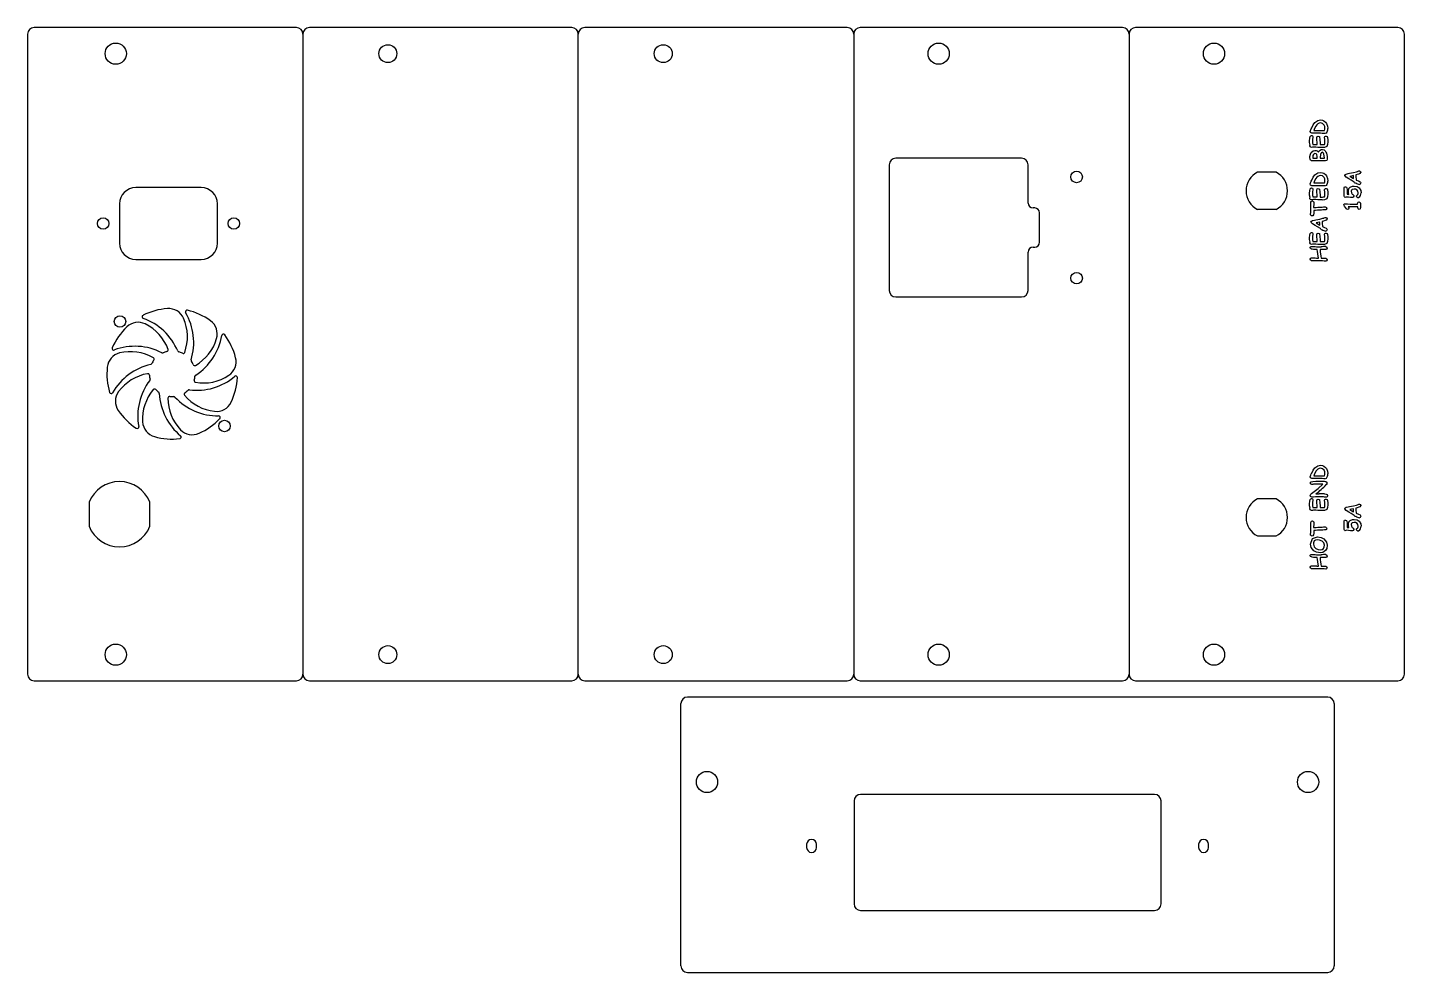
# Model space of a CAD drawing. Header units: inches. Extents: x -812 to -4, y -906 to 455.
# Drawn here: x -807.2 to -385.7, y -905.7 to -616.4 of the extents above; entities that cross this region are included whole.
import ezdxf

# ---------------------------------------------------------------- set-up
doc = ezdxf.new("R2010")
doc.units = ezdxf.units.IN
doc.header["$MEASUREMENT"] = 0
doc.linetypes.add('Continuous2', pattern=[0])

msp = doc.modelspace()

# ---------------------------------------------------------------- linework, layer by layer
at = {"color": 7, "linetype": 'Continuous2', "lineweight": -3, "true_color": 0xffffff}
for p, q in [((-807.18, -618.42), (-807.18, -814.42)), ((-724.88, -616.42), (-805.18, -616.42)), ((-722.88, -618.42), (-722.88, -814.42)), ((-640.58, -616.42), (-720.88, -616.42)), ((-638.58, -814.42), (-638.58, -618.42)), ((-556.28, -616.42), (-636.58, -616.42)), ((-554.28, -618.42), (-554.28, -814.42)), ((-471.98, -616.42), (-552.28, -616.42)), ((-469.98, -618.42), (-469.98, -814.42)), ((-387.68, -616.42), (-467.98, -616.42)), ((-385.68, -814.42), (-385.68, -618.42)), ((-412.25, -644.9), (-411.42, -644.73)), ((-411.42, -644.73), (-410.8, -644.81)), ((-410.8, -644.81), (-410.35, -645)), ((-414.54, -648.27), (-414.45, -647.96)), ((-414.4, -648.59), (-414.54, -648.27)), ((-414.45, -647.96), (-414.34, -647.73)), ((-414.01, -648.8), (-414.4, -648.59)), ((-414.34, -647.73), (-414.19, -647.4)), ((-414.19, -647.4), (-414.07, -647.14)), ((-414.07, -647.14), (-413.63, -646.18)), ((-411.85, -648.8), (-414.01, -648.8)), ((-413.63, -646.18), (-413.12, -645.52)), ((-413.18, -647.34), (-413.43, -647.94)), ((-413.43, -647.94), (-410.2, -647.94)), ((-412.81, -646.59), (-413.18, -647.34)), ((-413.12, -645.52), (-412.25, -644.9)), ((-410.81, -645.78), (-411.4, -645.65)), ((-410.23, -646.28), (-410.81, -645.78)), ((-410.35, -645), (-409.84, -645.37)), ((-410.08, -646.71), (-410.23, -646.28)), ((-410.2, -647.94), (-410.06, -647.58)), ((-410.04, -647.28), (-410.08, -646.71)), ((-410.06, -647.58), (-410.04, -647.28)), ((-409.62, -648.76), (-409.9, -648.86)), ((-409.84, -645.37), (-409.52, -645.76)), ((-409.46, -648.41), (-409.62, -648.76)), ((-409.52, -645.76), (-409.23, -646.58)), ((-409.34, -648.16), (-409.46, -648.41)), ((-409.24, -647.82), (-409.34, -648.16)), ((-409.2, -647.58), (-409.24, -647.82)), ((-409.23, -646.58), (-409.17, -647.28)), ((-409.17, -647.28), (-409.2, -647.58)), ((-414.73, -651.07), (-414.68, -650.33)), ((-414.7, -651.66), (-414.73, -651.07)), ((-414.58, -652.41), (-414.7, -651.66)), ((-414.68, -650.33), (-414.54, -649.77)), ((-414.67, -652.67), (-414.64, -652.52)), ((-414.56, -652.99), (-414.67, -652.67)), ((-414.64, -652.52), (-414.58, -652.41)), ((-414.17, -653.12), (-414.56, -652.99)), ((-414.54, -649.77), (-414.38, -649.54)), ((-414.38, -649.54), (-414.16, -649.48)), ((-413.87, -653.1), (-414.17, -653.12)), ((-414.16, -649.48), (-413.99, -649.52)), ((-413.99, -649.52), (-413.88, -649.6)), ((-413.88, -649.6), (-413.77, -649.77)), ((-413.49, -653.06), (-413.87, -653.1)), ((-413.84, -650.63), (-413.86, -651.08)), ((-413.86, -651.08), (-413.82, -651.71)), ((-413.75, -650.06), (-413.84, -650.63)), ((-413.82, -651.71), (-413.74, -652.2)), ((-413.77, -649.77), (-413.74, -649.93)), ((-413.75, -650), (-413.76, -650.06)), ((-413.74, -649.93), (-413.75, -650)), ((-413.74, -652.2), (-412.38, -652.2)), ((-412.51, -650.13), (-412.36, -649.77)), ((-412.49, -650.48), (-412.51, -650.13)), ((-412.46, -650.92), (-412.49, -650.48)), ((-412.43, -651.48), (-412.46, -650.92)), ((-412.38, -652.2), (-412.43, -651.48)), ((-412.36, -649.77), (-412.07, -649.66)), ((-412.07, -649.66), (-411.74, -649.81)), ((-411.74, -649.81), (-411.64, -650.08)), ((-411.64, -650.08), (-411.61, -650.52)), ((-411.61, -650.52), (-411.58, -650.86)), ((-411.58, -650.86), (-411.51, -651.64)), ((-411.51, -651.64), (-411.46, -652.26)), ((-411.46, -652.26), (-410.82, -652.26)), ((-410.2, -653.14), (-410.84, -653.18)), ((-410.82, -652.26), (-410.42, -652.25)), ((-410.42, -652.25), (-410.12, -652.2)), ((-409.46, -652.82), (-410.2, -653.14)), ((-410.14, -650.15), (-410.11, -649.95)), ((-410.12, -650.32), (-410.14, -650.15)), ((-410.1, -650.54), (-410.12, -650.32)), ((-410.12, -652.2), (-410.08, -651.96)), ((-410.11, -649.95), (-410.03, -649.82)), ((-410.09, -651.08), (-410.1, -650.54)), ((-410.08, -651.78), (-410.09, -651.08)), ((-410.08, -651.96), (-410.08, -651.78)), ((-410.03, -649.82), (-409.85, -649.69)), ((-409.85, -649.69), (-409.68, -649.66)), ((-409.68, -649.66), (-409.35, -649.79)), ((-409.23, -652.23), (-409.46, -652.82)), ((-409.35, -649.79), (-409.24, -650.05)), ((-409.24, -650.05), (-409.18, -650.82)), ((-409.17, -651.42), (-409.23, -652.23)), ((-409.18, -650.82), (-409.17, -651.42)), ((-502.88, -656.42), (-541.38, -656.42)), ((-414.6, -655.88), (-414.47, -655.19)), ((-414.6, -656.24), (-414.6, -655.88)), ((-414.53, -656.69), (-414.6, -656.24)), ((-414.46, -657), (-414.53, -656.69)), ((-414.47, -655.19), (-414.21, -654.7)), ((-414.16, -657.26), (-414.46, -657)), ((-414.21, -654.7), (-413.65, -654.19)), ((-413.97, -657.27), (-414.16, -657.26)), ((-413.73, -657.27), (-413.97, -657.27)), ((-413.7, -655.6), (-413.75, -655.9)), ((-413.75, -655.9), (-413.75, -656.17)), ((-413.75, -656.17), (-413.74, -656.39)), ((-413.74, -656.39), (-412.38, -656.39)), ((-413.54, -657.27), (-413.73, -657.27)), ((-413.52, -655.26), (-413.7, -655.6)), ((-413.65, -654.19), (-413.07, -654.05)), ((-413.29, -657.26), (-413.54, -657.27)), ((-413.36, -655.09), (-413.52, -655.26)), ((-413.08, -654.97), (-413.36, -655.09)), ((-409.81, -657.26), (-413.29, -657.26)), ((-412.76, -655.06), (-413.08, -654.97)), ((-413.07, -654.05), (-412.71, -654.09)), ((-412.53, -655.3), (-412.76, -655.06)), ((-412.71, -654.09), (-412.44, -654.18)), ((-412.36, -655.95), (-412.53, -655.3)), ((-412.44, -654.18), (-412.18, -654.38)), ((-412.38, -656.39), (-412.36, -656.15)), ((-412.36, -656.15), (-412.36, -655.95)), ((-412.18, -654.38), (-412, -654.56)), ((-412, -654.56), (-411.77, -654.22)), ((-411.77, -654.22), (-411.53, -654)), ((-411.53, -654), (-411.16, -653.8)), ((-411.44, -656), (-411.46, -656.39)), ((-411.46, -656.39), (-410.16, -656.39)), ((-411.43, -655.5), (-411.44, -656)), ((-411.38, -655.26), (-411.43, -655.5)), ((-411.24, -654.97), (-411.38, -655.26)), ((-411.07, -654.75), (-411.24, -654.97)), ((-411.16, -653.8), (-410.82, -653.74)), ((-410.76, -654.6), (-411.07, -654.75)), ((-410.82, -653.74), (-410.3, -653.91)), ((-410.25, -655.7), (-410.39, -655.17)), ((-410.3, -653.91), (-409.98, -654.21)), ((-410.16, -656.39), (-410.25, -655.7)), ((-409.98, -654.21), (-409.73, -654.56)), ((-409.49, -657.13), (-409.81, -657.26)), ((-409.73, -654.56), (-409.59, -654.86)), ((-409.59, -654.86), (-409.34, -655.91)), ((-409.3, -656.76), (-409.49, -657.13)), ((-409.34, -655.91), (-409.3, -656.76)), ((-543.38, -658.42), (-543.38, -696.92)), ((-500.88, -670.17), (-500.88, -658.42)), ((-424.98, -660.75), (-430.68, -660.75)), ((-413.63, -662.23), (-413.12, -661.57)), ((-413.12, -661.57), (-412.25, -660.95)), ((-412.25, -660.95), (-411.42, -660.78)), ((-411.42, -660.78), (-410.8, -660.86)), ((-410.81, -661.83), (-411.4, -661.7)), ((-410.8, -660.86), (-410.35, -661.05)), ((-410.35, -661.05), (-409.84, -661.42)), ((-409.84, -661.42), (-409.52, -661.81)), ((-403.98, -661.76), (-403.82, -661.41)), ((-403.82, -661.41), (-403.54, -661.27)), ((-403.54, -661.27), (-402.95, -661.15)), ((-402.95, -661.15), (-402.49, -661.06)), ((-402.49, -661.06), (-401.28, -660.79)), ((-401.28, -660.79), (-400.33, -660.57)), ((-400.17, -661.46), (-400.58, -661.57)), ((-400.58, -661.57), (-400.54, -662)), ((-400.33, -660.57), (-400.09, -660.48)), ((-399.66, -661.27), (-400.17, -661.46)), ((-400.09, -660.48), (-399.9, -660.4)), ((-399.9, -660.4), (-399.67, -660.32)), ((-399.67, -660.32), (-399.48, -660.28)), ((-399.33, -661.1), (-399.66, -661.27)), ((-399.48, -660.28), (-399.13, -660.46)), ((-399.04, -660.75), (-399.33, -661.1)), ((-399.13, -660.46), (-399.04, -660.75)), ((-754.03, -665.42), (-774.03, -665.42)), ((-414.68, -666.38), (-414.54, -665.82)), ((-414.54, -664.31), (-414.45, -664.01)), ((-414.4, -664.64), (-414.54, -664.31)), ((-414.54, -665.82), (-414.38, -665.59)), ((-414.45, -664.01), (-414.34, -663.78)), ((-414.01, -664.85), (-414.4, -664.64)), ((-414.38, -665.59), (-414.16, -665.53)), ((-414.34, -663.78), (-414.19, -663.45)), ((-414.19, -663.45), (-414.07, -663.19)), ((-414.16, -665.53), (-413.99, -665.57)), ((-414.07, -663.19), (-413.63, -662.23)), ((-411.85, -664.85), (-414.01, -664.85)), ((-413.99, -665.57), (-413.88, -665.65)), ((-413.88, -665.65), (-413.77, -665.82)), ((-413.77, -665.82), (-413.74, -665.98)), ((-413.18, -663.38), (-413.43, -663.99)), ((-413.43, -663.99), (-410.2, -663.99)), ((-412.81, -662.64), (-413.18, -663.38)), ((-412.51, -666.18), (-412.36, -665.82)), ((-412.36, -665.82), (-412.07, -665.71)), ((-412.07, -665.71), (-411.74, -665.86)), ((-411.74, -665.86), (-411.64, -666.13)), ((-410.23, -662.33), (-410.81, -661.83)), ((-410.08, -662.76), (-410.23, -662.33)), ((-410.2, -663.99), (-410.06, -663.63)), ((-410.11, -666), (-410.03, -665.87)), ((-410.04, -663.33), (-410.08, -662.76)), ((-410.06, -663.63), (-410.04, -663.33)), ((-410.03, -665.87), (-409.85, -665.74)), ((-409.62, -664.81), (-409.9, -664.91)), ((-409.85, -665.74), (-409.68, -665.71)), ((-409.68, -665.71), (-409.35, -665.84)), ((-409.46, -664.46), (-409.62, -664.81)), ((-409.52, -661.81), (-409.23, -662.63)), ((-409.34, -664.21), (-409.46, -664.46)), ((-409.35, -665.84), (-409.24, -666.1)), ((-409.24, -663.87), (-409.34, -664.21)), ((-409.2, -663.63), (-409.24, -663.87)), ((-409.23, -662.63), (-409.17, -663.33)), ((-409.17, -663.33), (-409.2, -663.63)), ((-404.16, -665.55), (-404.01, -665.24)), ((-404.13, -665.77), (-404.16, -665.55)), ((-404.1, -666.05), (-404.13, -665.77)), ((-404.01, -665.24), (-403.74, -665.16)), ((-403.48, -662.24), (-403.98, -661.76)), ((-403.74, -665.16), (-403.46, -665.26)), ((-402.73, -662.74), (-403.48, -662.24)), ((-403.46, -665.26), (-403.3, -665.53)), ((-403.3, -665.53), (-403.23, -666.13)), ((-402.86, -666.5), (-402.69, -665.75)), ((-402, -663.2), (-402.73, -662.74)), ((-402.69, -665.75), (-402.27, -665.31)), ((-401.93, -661.89), (-402.41, -661.99)), ((-402.41, -661.99), (-401.77, -662.38)), ((-402.27, -665.31), (-401.61, -665.03)), ((-401.05, -663.75), (-402, -663.2)), ((-401.32, -661.76), (-401.93, -661.89)), ((-401.77, -662.38), (-401.26, -662.69)), ((-401.05, -665.9), (-401.68, -666.01)), ((-401.61, -665.03), (-401.05, -664.97)), ((-401.31, -661.97), (-401.32, -661.76)), ((-401.3, -662.23), (-401.31, -661.97)), ((-401.29, -662.43), (-401.3, -662.23)), ((-401.26, -662.69), (-401.29, -662.43)), ((-400.98, -663.92), (-401.05, -663.75)), ((-401.05, -664.97), (-400.17, -665.14)), ((-400.65, -665.96), (-401.05, -665.9)), ((-400.8, -664.05), (-400.98, -663.92)), ((-400.72, -664.05), (-400.8, -664.05)), ((-400.61, -664.02), (-400.72, -664.05)), ((-400.2, -666.21), (-400.65, -665.96)), ((-400.54, -662), (-400.52, -662.34)), ((-400.52, -662.34), (-400.49, -662.77)), ((-400.49, -662.77), (-400.46, -663.11)), ((-400.46, -663.11), (-399.8, -663.38)), ((-400.17, -665.14), (-399.58, -665.52)), ((-399.8, -663.38), (-399.29, -663.62)), ((-399.58, -665.52), (-399.08, -666.29)), ((-399.19, -664.37), (-399.47, -664.48)), ((-399.29, -663.62), (-399.09, -663.8)), ((-399.04, -664.01), (-399.19, -664.37)), ((-399.09, -663.8), (-399.04, -664.01)), ((-414.73, -667.12), (-414.68, -666.38)), ((-414.7, -667.71), (-414.73, -667.12)), ((-414.58, -668.46), (-414.7, -667.71)), ((-414.67, -668.72), (-414.64, -668.57)), ((-414.56, -669.04), (-414.67, -668.72)), ((-414.64, -668.57), (-414.58, -668.46)), ((-414.17, -669.17), (-414.56, -669.04)), ((-414.3, -669.94), (-414.15, -669.59)), ((-413.87, -669.15), (-414.17, -669.17)), ((-414.15, -669.59), (-413.87, -669.48)), ((-413.49, -669.11), (-413.87, -669.15)), ((-413.87, -669.48), (-413.53, -669.65)), ((-413.84, -666.68), (-413.86, -667.13)), ((-413.86, -667.13), (-413.82, -667.76)), ((-413.75, -666.11), (-413.84, -666.68)), ((-413.82, -667.76), (-413.74, -668.24)), ((-413.75, -666.05), (-413.76, -666.11)), ((-413.74, -665.98), (-413.75, -666.05)), ((-413.74, -668.24), (-412.38, -668.24)), ((-413.53, -669.65), (-413.43, -669.94)), ((-413.43, -669.94), (-413.45, -670.38)), ((-412.49, -666.53), (-412.51, -666.18)), ((-412.46, -666.97), (-412.49, -666.53)), ((-412.43, -667.53), (-412.46, -666.97)), ((-412.38, -668.24), (-412.43, -667.53)), ((-411.64, -666.13), (-411.61, -666.57)), ((-411.61, -666.57), (-411.58, -666.91)), ((-411.58, -666.91), (-411.51, -667.69)), ((-411.51, -667.69), (-411.46, -668.31)), ((-411.46, -668.31), (-410.82, -668.31)), ((-410.2, -669.19), (-410.84, -669.23)), ((-410.82, -668.31), (-410.42, -668.3)), ((-410.42, -668.3), (-410.12, -668.24)), ((-409.46, -668.87), (-410.2, -669.19)), ((-410.14, -666.2), (-410.11, -666)), ((-410.12, -666.37), (-410.14, -666.2)), ((-410.1, -666.59), (-410.12, -666.37)), ((-410.12, -668.24), (-410.08, -668.01)), ((-410.09, -667.13), (-410.1, -666.59)), ((-410.08, -667.83), (-410.09, -667.13)), ((-410.08, -668.01), (-410.08, -667.83)), ((-409.23, -668.28), (-409.46, -668.87)), ((-409.24, -666.1), (-409.18, -666.87)), ((-409.17, -667.47), (-409.23, -668.28)), ((-409.18, -666.87), (-409.17, -667.47)), ((-404.1, -667.97), (-404.1, -666.05)), ((-404.09, -668.1), (-404.1, -667.97)), ((-404.04, -668.27), (-404.09, -668.1)), ((-403.96, -668.37), (-404.04, -668.27)), ((-403.8, -668.43), (-403.96, -668.37)), ((-403.61, -668.38), (-403.8, -668.43)), ((-403.38, -668.31), (-403.61, -668.38)), ((-402.84, -668.35), (-403.38, -668.31)), ((-403.23, -666.13), (-403.23, -666.33)), ((-403.23, -666.33), (-403.23, -666.48)), ((-403.23, -666.48), (-403.23, -667.44)), ((-403.23, -667.44), (-402.91, -667.47)), ((-402.91, -667.47), (-402.66, -667.5)), ((-402.83, -666.95), (-402.86, -666.5)), ((-402.16, -668.43), (-402.84, -668.35)), ((-402.66, -667.5), (-402.83, -666.95)), ((-401.92, -668.46), (-402.16, -668.43)), ((-401.92, -666.22), (-402, -666.53)), ((-402, -666.53), (-401.9, -667.07)), ((-401.68, -666.01), (-401.92, -666.22)), ((-401.61, -668.49), (-401.92, -668.46)), ((-401.9, -667.07), (-401.65, -667.42)), ((-401.65, -667.42), (-401.48, -667.57)), ((-401.34, -668.39), (-401.61, -668.49)), ((-401.48, -667.57), (-401.35, -667.69)), ((-401.35, -667.69), (-401.23, -667.88)), ((-401.2, -668.06), (-401.34, -668.39)), ((-401.23, -667.88), (-401.2, -668.06)), ((-400.29, -668.39), (-400.4, -668.1)), ((-400.4, -668.1), (-400.35, -667.92)), ((-400.35, -667.92), (-400.25, -667.8)), ((-399.96, -668.55), (-400.29, -668.39)), ((-400.25, -667.8), (-400.1, -667.66)), ((-399.95, -666.53), (-400.2, -666.21)), ((-400.1, -667.66), (-399.98, -667.56)), ((-400.02, -670.25), (-399.87, -669.9)), ((-399.98, -667.56), (-399.86, -667.28)), ((-399.84, -668.54), (-399.96, -668.55)), ((-399.84, -667.04), (-399.95, -666.53)), ((-399.87, -669.9), (-399.59, -669.79)), ((-399.86, -667.28), (-399.84, -667.04)), ((-399.71, -668.47), (-399.84, -668.54)), ((-399.59, -669.79), (-399.25, -669.95)), ((-399.25, -669.95), (-399.16, -670.23)), ((-399.08, -666.29), (-398.98, -667.01)), ((-779.03, -670.42), (-779.03, -682.42)), ((-749.03, -682.42), (-749.03, -670.42)), ((-498.88, -671.67), (-499.38, -671.67)), ((-497.38, -682.17), (-497.38, -673.17)), ((-424.98, -672.1), (-430.68, -672.1)), ((-414.42, -673.64), (-414.4, -673.35)), ((-414.4, -673.81), (-414.42, -673.64)), ((-414.4, -673.35), (-414.38, -673.12)), ((-414.27, -673.99), (-414.4, -673.81)), ((-414.38, -673.12), (-414.35, -672.83)), ((-414.35, -671.94), (-414.36, -671.42)), ((-414.35, -672.6), (-414.35, -671.94)), ((-414.35, -672.83), (-414.35, -672.6)), ((-414.14, -674.07), (-414.27, -673.99)), ((-413.95, -674.11), (-414.14, -674.07)), ((-413.68, -674.04), (-413.95, -674.11)), ((-413.49, -673.75), (-413.68, -674.04)), ((-413.46, -670.73), (-413.49, -671.17)), ((-413.49, -671.17), (-413.49, -671.52)), ((-413.49, -671.52), (-412.75, -671.48)), ((-413.45, -673.25), (-413.49, -673.75)), ((-413.45, -670.38), (-413.46, -670.73)), ((-413.43, -672.61), (-413.45, -673.25)), ((-412.92, -672.41), (-413.43, -672.44)), ((-413.43, -672.44), (-413.43, -672.61)), ((-412.26, -672.36), (-412.92, -672.41)), ((-412.75, -671.48), (-412.17, -671.44)), ((-411.75, -672.32), (-412.26, -672.36)), ((-412.17, -671.44), (-411.42, -671.39)), ((-411.09, -672.3), (-411.75, -672.32)), ((-411.42, -671.39), (-410.83, -671.37)), ((-410.69, -672.28), (-411.09, -672.3)), ((-410.83, -671.37), (-410.46, -671.35)), ((-410.19, -672.26), (-410.69, -672.28)), ((-410.46, -671.35), (-410.17, -671.33)), ((-409.91, -672.26), (-410.19, -672.26)), ((-410.17, -671.33), (-409.92, -671.35)), ((-409.92, -671.35), (-409.73, -671.39)), ((-409.75, -672.23), (-409.91, -672.26)), ((-409.59, -672.1), (-409.75, -672.23)), ((-409.73, -671.39), (-409.53, -671.57)), ((-409.52, -671.97), (-409.59, -672.1)), ((-409.53, -671.57), (-409.48, -671.78)), ((-409.48, -671.78), (-409.52, -671.97)), ((-404.22, -670.69), (-404.1, -670.45)), ((-404.18, -670.91), (-404.22, -670.69)), ((-404.05, -671.16), (-404.18, -670.91)), ((-404.1, -670.45), (-403.87, -670.41)), ((-403.73, -671.55), (-404.05, -671.16)), ((-403.47, -671.92), (-403.73, -671.55)), ((-403.33, -672.05), (-403.47, -671.92)), ((-403.11, -672.13), (-403.33, -672.05)), ((-402.83, -672.03), (-403.11, -672.13)), ((-399.96, -671.33), (-402.87, -671.33)), ((-402.87, -671.33), (-402.75, -671.52)), ((-402.68, -671.69), (-402.83, -672.03)), ((-402.75, -671.52), (-402.68, -671.69)), ((-400.8, -670.47), (-400.02, -670.47)), ((-400.02, -670.47), (-400.02, -670.25)), ((-399.97, -671.47), (-399.96, -671.39)), ((-399.89, -671.91), (-399.97, -671.47)), ((-399.96, -671.39), (-399.96, -671.33)), ((-399.75, -672.08), (-399.89, -671.91)), ((-399.54, -672.13), (-399.75, -672.08)), ((-399.35, -672.08), (-399.54, -672.13)), ((-399.22, -671.92), (-399.35, -672.08)), ((-399.16, -671.52), (-399.22, -671.92)), ((-399.16, -670.23), (-399.16, -671.52)), ((-414.3, -676.02), (-414.14, -675.67)), ((-413.8, -676.5), (-414.3, -676.02)), ((-414.14, -675.67), (-413.86, -675.53)), ((-413.86, -675.53), (-413.27, -675.41)), ((-413.05, -677), (-413.8, -676.5)), ((-413.27, -675.41), (-412.81, -675.32)), ((-412.32, -677.45), (-413.05, -677)), ((-412.81, -675.32), (-411.6, -675.05)), ((-412.25, -676.14), (-412.74, -676.24)), ((-412.74, -676.24), (-412.09, -676.64)), ((-411.37, -678), (-412.32, -677.45)), ((-411.64, -676.02), (-412.25, -676.14)), ((-412.09, -676.64), (-411.58, -676.94)), ((-411.63, -676.23), (-411.64, -676.02)), ((-411.62, -676.49), (-411.63, -676.23)), ((-411.61, -676.69), (-411.62, -676.49)), ((-411.58, -676.94), (-411.61, -676.69)), ((-411.6, -675.05), (-410.65, -674.83)), ((-411.3, -678.17), (-411.37, -678)), ((-411.12, -678.31), (-411.3, -678.17)), ((-411.04, -678.31), (-411.12, -678.31)), ((-410.93, -678.27), (-411.04, -678.31)), ((-410.49, -675.72), (-410.9, -675.83)), ((-410.9, -675.83), (-410.86, -676.26)), ((-410.86, -676.26), (-410.84, -676.6)), ((-410.84, -676.6), (-410.81, -677.03)), ((-410.81, -677.03), (-410.78, -677.37)), ((-410.78, -677.37), (-410.12, -677.64)), ((-410.65, -674.83), (-410.41, -674.74)), ((-409.98, -675.53), (-410.49, -675.72)), ((-410.41, -674.74), (-410.22, -674.66)), ((-410.22, -674.66), (-409.99, -674.58)), ((-410.12, -677.64), (-409.61, -677.87)), ((-409.99, -674.58), (-409.8, -674.54)), ((-409.65, -675.36), (-409.98, -675.53)), ((-409.8, -674.54), (-409.45, -674.71)), ((-409.36, -675.01), (-409.65, -675.36)), ((-409.61, -677.87), (-409.41, -678.06)), ((-409.36, -678.27), (-409.51, -678.63)), ((-409.45, -674.71), (-409.36, -675.01)), ((-409.41, -678.06), (-409.36, -678.27)), ((-414.73, -680.76), (-414.68, -680.03)), ((-414.7, -681.36), (-414.73, -680.76)), ((-414.58, -682.1), (-414.7, -681.36)), ((-414.68, -680.03), (-414.54, -679.47)), ((-414.67, -682.36), (-414.64, -682.21)), ((-414.56, -682.68), (-414.67, -682.36)), ((-414.64, -682.21), (-414.58, -682.1)), ((-414.17, -682.81), (-414.56, -682.68)), ((-414.54, -679.47), (-414.38, -679.23)), ((-414.38, -679.23), (-414.16, -679.17)), ((-413.87, -682.79), (-414.17, -682.81)), ((-414.16, -679.17), (-413.99, -679.21)), ((-413.99, -679.21), (-413.88, -679.29)), ((-413.88, -679.29), (-413.77, -679.46)), ((-413.49, -682.75), (-413.87, -682.79)), ((-413.84, -680.32), (-413.86, -680.77)), ((-413.86, -680.77), (-413.82, -681.4)), ((-413.75, -679.75), (-413.84, -680.32)), ((-413.82, -681.4), (-413.74, -681.89)), ((-413.77, -679.46), (-413.74, -679.62)), ((-413.75, -679.69), (-413.76, -679.75)), ((-413.74, -679.62), (-413.75, -679.69)), ((-413.74, -681.89), (-412.38, -681.89)), ((-412.51, -679.82), (-412.36, -679.46)), ((-412.49, -680.17), (-412.51, -679.82)), ((-412.46, -680.61), (-412.49, -680.17)), ((-412.43, -681.17), (-412.46, -680.61)), ((-412.38, -681.89), (-412.43, -681.17)), ((-412.36, -679.46), (-412.07, -679.36)), ((-412.07, -679.36), (-411.74, -679.5)), ((-411.74, -679.5), (-411.64, -679.77)), ((-411.64, -679.77), (-411.61, -680.21)), ((-411.61, -680.21), (-411.58, -680.55)), ((-411.58, -680.55), (-411.51, -681.33)), ((-411.51, -681.33), (-411.46, -681.95)), ((-411.46, -681.95), (-410.82, -681.95)), ((-410.82, -681.95), (-410.42, -681.94)), ((-410.42, -681.94), (-410.12, -681.89)), ((-409.46, -682.51), (-410.2, -682.83)), ((-410.14, -679.84), (-410.11, -679.65)), ((-410.12, -680.01), (-410.14, -679.84)), ((-410.1, -680.23), (-410.12, -680.01)), ((-410.12, -681.89), (-410.08, -681.66)), ((-410.11, -679.65), (-410.03, -679.51)), ((-410.09, -680.77), (-410.1, -680.23)), ((-410.08, -681.47), (-410.09, -680.77)), ((-410.08, -681.66), (-410.08, -681.47)), ((-410.03, -679.51), (-409.85, -679.38)), ((-409.85, -679.38), (-409.68, -679.36)), ((-409.51, -678.63), (-409.8, -678.74)), ((-409.68, -679.36), (-409.35, -679.48)), ((-409.23, -681.92), (-409.46, -682.51)), ((-409.35, -679.48), (-409.24, -679.74)), ((-409.24, -679.74), (-409.18, -680.51)), ((-409.17, -681.11), (-409.23, -681.92)), ((-409.18, -680.51), (-409.17, -681.11)), ((-500.88, -696.92), (-500.88, -685.17)), ((-499.38, -683.67), (-498.88, -683.67)), ((-414.54, -683.85), (-414.51, -683.68)), ((-414.42, -684.07), (-414.54, -683.85)), ((-414.51, -683.68), (-414.43, -683.56)), ((-414.43, -683.56), (-414.27, -683.46)), ((-414.14, -684.23), (-414.42, -684.07)), ((-414.39, -687.05), (-414.12, -686.95)), ((-414.27, -683.46), (-414.12, -683.43)), ((-413.89, -684.32), (-414.14, -684.23)), ((-414.12, -683.43), (-414.06, -683.43)), ((-414.06, -683.43), (-414.02, -683.44)), ((-414.02, -683.44), (-413.79, -683.47)), ((-413.56, -684.38), (-413.89, -684.32)), ((-413.79, -683.47), (-413.61, -683.48)), ((-413.61, -683.48), (-413.29, -683.5)), ((-413.04, -684.39), (-413.56, -684.38)), ((-413.29, -683.5), (-413.04, -683.51)), ((-412.38, -684.42), (-413.04, -684.39)), ((-412.65, -686.99), (-412.47, -687)), ((-412.47, -687), (-412.34, -687.01)), ((-412.34, -684.99), (-412.38, -684.42)), ((-412.24, -685.72), (-412.34, -684.99)), ((-412.34, -687.01), (-412.16, -687.01)), ((-412.01, -687.01), (-412.24, -685.72)), ((-412.16, -687.01), (-412.01, -687.01)), ((-411.37, -684.42), (-411.52, -684.42)), ((-411.52, -684.42), (-411.45, -685.15)), ((-411.45, -685.15), (-411.37, -685.72)), ((-411.19, -684.42), (-411.37, -684.42)), ((-411.37, -685.72), (-411.24, -686.44)), ((-411.24, -686.44), (-411.15, -687.01)), ((-410.57, -684.42), (-411.19, -684.42)), ((-411.15, -687.01), (-410.76, -687.03)), ((-410.2, -682.83), (-410.84, -682.87)), ((-410.76, -687.03), (-410.46, -687.05)), ((-409.78, -684.42), (-410.57, -684.42)), ((-409.79, -683.49), (-409.45, -683.66)), ((-409.5, -684.3), (-409.78, -684.42)), ((-409.36, -683.94), (-409.5, -684.3)), ((-409.45, -683.66), (-409.36, -683.94)), ((-774.03, -687.42), (-754.03, -687.42)), ((-414.54, -687.38), (-414.39, -687.05)), ((-414.45, -687.65), (-414.54, -687.38)), ((-414.13, -687.81), (-414.45, -687.65)), ((-410.46, -687.05), (-410.06, -687.07)), ((-410.06, -687.07), (-409.76, -687.07)), ((-409.5, -687.84), (-409.77, -687.94)), ((-409.76, -687.07), (-409.44, -687.23)), ((-409.36, -687.5), (-409.5, -687.84)), ((-409.44, -687.23), (-409.36, -687.5)), ((-541.38, -698.92), (-502.88, -698.92)), ((-414.54, -753.97), (-414.45, -753.67)), ((-414.4, -754.3), (-414.54, -753.97)), ((-414.45, -753.67), (-414.34, -753.44)), ((-414.01, -754.51), (-414.4, -754.3)), ((-414.34, -753.44), (-414.19, -753.11)), ((-414.19, -753.11), (-414.07, -752.85)), ((-414.07, -752.85), (-413.63, -751.89)), ((-413.63, -751.89), (-413.12, -751.23)), ((-413.18, -753.04), (-413.43, -753.65)), ((-413.43, -753.65), (-410.2, -753.65)), ((-412.81, -752.3), (-413.18, -753.04)), ((-413.12, -751.23), (-412.25, -750.61)), ((-412.25, -750.61), (-411.42, -750.44)), ((-411.42, -750.44), (-410.8, -750.52)), ((-410.81, -751.49), (-411.4, -751.36)), ((-410.23, -751.99), (-410.81, -751.49)), ((-410.8, -750.52), (-410.35, -750.71)), ((-410.35, -750.71), (-409.84, -751.08)), ((-410.08, -752.42), (-410.23, -751.99)), ((-410.2, -753.65), (-410.06, -753.29)), ((-410.04, -752.99), (-410.08, -752.42)), ((-410.06, -753.29), (-410.04, -752.99)), ((-409.62, -754.47), (-409.9, -754.57)), ((-409.84, -751.08), (-409.52, -751.47)), ((-409.46, -754.12), (-409.62, -754.47)), ((-409.52, -751.47), (-409.23, -752.29)), ((-409.34, -753.87), (-409.46, -754.12)), ((-409.24, -753.53), (-409.34, -753.87)), ((-409.2, -753.29), (-409.24, -753.53)), ((-409.23, -752.29), (-409.17, -752.99)), ((-409.17, -752.99), (-409.2, -753.29)), ((-414.48, -755.83), (-414.4, -755.62)), ((-414.4, -756.14), (-414.48, -755.83)), ((-414.4, -755.62), (-414.21, -755.49)), ((-414.03, -756.3), (-414.4, -756.14)), ((-414.21, -755.49), (-413.77, -755.37)), ((-414.13, -759.12), (-412.12, -757.6)), ((-413.88, -756.3), (-414.03, -756.3)), ((-411.85, -754.51), (-414.01, -754.51)), ((-413.68, -756.28), (-413.88, -756.3)), ((-413.77, -755.37), (-412.85, -755.31)), ((-413.52, -756.27), (-413.68, -756.28)), ((-413.33, -756.26), (-413.52, -756.27)), ((-412.85, -755.31), (-412.56, -755.31)), ((-412.56, -755.31), (-412.34, -755.31)), ((-412.12, -757.6), (-410.68, -756.24)), ((-410.96, -756.24), (-411.18, -756.24)), ((-410.68, -756.24), (-410.96, -756.24)), ((-410.29, -755.33), (-410, -755.36)), ((-410, -755.36), (-409.78, -755.39)), ((-409.78, -755.39), (-409.44, -755.57)), ((-409.46, -756.17), (-409.62, -756.38)), ((-409.36, -755.86), (-409.46, -756.17)), ((-409.44, -755.57), (-409.36, -755.86)), ((-788.33, -761.75), (-788.33, -769.1)), ((-769.73, -769.1), (-769.73, -761.75)), ((-424.98, -760.75), (-430.68, -760.75)), ((-414.73, -762.21), (-414.68, -761.48)), ((-414.7, -762.81), (-414.73, -762.21)), ((-414.58, -763.55), (-414.7, -762.81)), ((-414.68, -761.48), (-414.54, -760.92)), ((-414.54, -759.65), (-414.36, -759.31)), ((-414.43, -759.98), (-414.54, -759.65)), ((-414.54, -760.92), (-414.38, -760.68)), ((-414.04, -760.19), (-414.43, -759.98)), ((-414.38, -760.68), (-414.16, -760.62)), ((-414.36, -759.31), (-414.13, -759.12)), ((-414.16, -760.62), (-413.99, -760.66)), ((-413.53, -760.17), (-414.04, -760.19)), ((-413.99, -760.66), (-413.88, -760.74)), ((-413.88, -760.74), (-413.77, -760.91)), ((-413.84, -761.77), (-413.86, -762.22)), ((-413.86, -762.22), (-413.82, -762.85)), ((-413.75, -761.2), (-413.84, -761.77)), ((-413.82, -762.85), (-413.74, -763.34)), ((-413.77, -760.91), (-413.74, -761.07)), ((-413.75, -761.14), (-413.76, -761.2)), ((-413.74, -761.07), (-413.75, -761.14)), ((-412.88, -760.14), (-413.53, -760.17)), ((-412.33, -760.14), (-412.88, -760.14)), ((-412.78, -759.2), (-412.2, -759.22)), ((-412.51, -761.27), (-412.36, -760.91)), ((-412.49, -761.62), (-412.51, -761.27)), ((-412.46, -762.06), (-412.49, -761.62)), ((-412.43, -762.62), (-412.46, -762.06)), ((-412.38, -763.34), (-412.43, -762.62)), ((-412.36, -760.91), (-412.07, -760.81)), ((-411.64, -760.13), (-412.33, -760.14)), ((-412.2, -759.22), (-411.75, -759.22)), ((-412.07, -760.81), (-411.74, -760.95)), ((-411.74, -760.95), (-411.64, -761.22)), ((-411.13, -760.14), (-411.64, -760.13)), ((-411.64, -761.22), (-411.61, -761.66)), ((-411.61, -761.66), (-411.58, -762)), ((-411.58, -762), (-411.51, -762.78)), ((-411.51, -762.78), (-411.46, -763.4)), ((-410.49, -760.15), (-411.13, -760.14)), ((-410.14, -760.17), (-410.49, -760.15)), ((-410.2, -759.2), (-409.61, -759.27)), ((-409.7, -760.19), (-410.14, -760.17)), ((-410.14, -761.29), (-410.11, -761.1)), ((-410.12, -761.46), (-410.14, -761.29)), ((-410.1, -761.68), (-410.12, -761.46)), ((-410.11, -761.1), (-410.03, -760.96)), ((-410.09, -762.22), (-410.1, -761.68)), ((-410.08, -762.92), (-410.09, -762.22)), ((-410.03, -760.96), (-409.85, -760.83)), ((-409.85, -760.83), (-409.68, -760.81)), ((-409.55, -760.17), (-409.7, -760.19)), ((-409.68, -760.81), (-409.35, -760.93)), ((-409.61, -759.27), (-409.35, -759.41)), ((-409.38, -760.06), (-409.55, -760.17)), ((-409.28, -759.91), (-409.38, -760.06)), ((-409.35, -759.41), (-409.23, -759.68)), ((-409.35, -760.93), (-409.24, -761.19)), ((-409.23, -759.68), (-409.28, -759.91)), ((-409.24, -761.19), (-409.18, -761.96)), ((-409.17, -762.56), (-409.23, -763.38)), ((-409.18, -761.96), (-409.17, -762.56)), ((-402.49, -763.1), (-401.28, -762.83)), ((-401.28, -762.83), (-400.33, -762.61)), ((-400.33, -762.61), (-400.09, -762.52)), ((-400.09, -762.52), (-399.9, -762.44)), ((-399.9, -762.44), (-399.67, -762.35)), ((-399.67, -762.35), (-399.48, -762.32)), ((-399.48, -762.32), (-399.13, -762.49)), ((-399.04, -762.78), (-399.33, -763.14)), ((-399.13, -762.49), (-399.04, -762.78)), ((-414.67, -763.81), (-414.64, -763.66)), ((-414.56, -764.13), (-414.67, -763.81)), ((-414.64, -763.66), (-414.58, -763.55)), ((-414.17, -764.26), (-414.56, -764.13)), ((-413.87, -764.24), (-414.17, -764.26)), ((-413.49, -764.2), (-413.87, -764.24)), ((-413.74, -763.34), (-412.38, -763.34)), ((-411.46, -763.4), (-410.82, -763.4)), ((-410.2, -764.28), (-410.84, -764.33)), ((-410.82, -763.4), (-410.42, -763.39)), ((-410.42, -763.39), (-410.12, -763.34)), ((-409.46, -763.97), (-410.2, -764.28)), ((-410.12, -763.34), (-410.08, -763.11)), ((-410.08, -763.11), (-410.08, -762.92)), ((-409.23, -763.38), (-409.46, -763.97)), ((-403.98, -763.79), (-403.82, -763.44)), ((-403.48, -764.28), (-403.98, -763.79)), ((-403.82, -763.44), (-403.54, -763.31)), ((-403.54, -763.31), (-402.95, -763.19)), ((-402.73, -764.78), (-403.48, -764.28)), ((-402.95, -763.19), (-402.49, -763.1)), ((-402, -765.23), (-402.73, -764.78)), ((-401.93, -763.92), (-402.41, -764.02)), ((-402.41, -764.02), (-401.77, -764.41)), ((-402.27, -767.35), (-401.61, -767.07)), ((-401.05, -765.78), (-402, -765.23)), ((-401.32, -763.8), (-401.93, -763.92)), ((-401.77, -764.41), (-401.26, -764.72)), ((-401.61, -767.07), (-401.05, -767.01)), ((-401.31, -764.01), (-401.32, -763.8)), ((-401.3, -764.27), (-401.31, -764.01)), ((-401.29, -764.47), (-401.3, -764.27)), ((-401.26, -764.72), (-401.29, -764.47)), ((-400.98, -765.95), (-401.05, -765.78)), ((-401.05, -767.01), (-400.17, -767.17)), ((-400.8, -766.09), (-400.98, -765.95)), ((-400.72, -766.09), (-400.8, -766.09)), ((-400.61, -766.05), (-400.72, -766.09)), ((-400.17, -763.5), (-400.58, -763.61)), ((-400.58, -763.61), (-400.54, -764.04)), ((-400.54, -764.04), (-400.52, -764.38)), ((-400.52, -764.38), (-400.49, -764.81)), ((-400.49, -764.81), (-400.46, -765.14)), ((-400.46, -765.14), (-399.8, -765.42)), ((-399.66, -763.31), (-400.17, -763.5)), ((-399.8, -765.42), (-399.29, -765.65)), ((-399.33, -763.14), (-399.66, -763.31)), ((-399.19, -766.41), (-399.47, -766.52)), ((-399.29, -765.65), (-399.09, -765.84)), ((-399.04, -766.05), (-399.19, -766.41)), ((-399.09, -765.84), (-399.04, -766.05)), ((-414.42, -771.63), (-414.4, -771.34)), ((-414.4, -771.34), (-414.38, -771.11)), ((-414.38, -771.11), (-414.35, -770.82)), ((-414.35, -769.93), (-414.36, -769.41)), ((-414.35, -770.59), (-414.35, -769.93)), ((-414.35, -770.82), (-414.35, -770.59)), ((-414.3, -767.93), (-414.15, -767.58)), ((-414.15, -767.58), (-413.87, -767.47)), ((-413.87, -767.47), (-413.53, -767.64)), ((-413.53, -767.64), (-413.43, -767.93)), ((-413.46, -768.72), (-413.49, -769.16)), ((-413.49, -769.16), (-413.49, -769.51)), ((-413.49, -769.51), (-412.75, -769.47)), ((-413.45, -771.24), (-413.49, -771.75)), ((-413.45, -768.37), (-413.46, -768.72)), ((-413.43, -767.93), (-413.45, -768.37)), ((-413.43, -770.6), (-413.45, -771.24)), ((-412.92, -770.4), (-413.43, -770.44)), ((-413.43, -770.44), (-413.43, -770.6)), ((-412.26, -770.35), (-412.92, -770.4)), ((-412.75, -769.47), (-412.17, -769.43)), ((-411.75, -770.31), (-412.26, -770.35)), ((-412.17, -769.43), (-411.42, -769.38)), ((-411.09, -770.29), (-411.75, -770.31)), ((-411.42, -769.38), (-410.83, -769.37)), ((-410.69, -770.27), (-411.09, -770.29)), ((-410.83, -769.37), (-410.46, -769.34)), ((-410.19, -770.25), (-410.69, -770.27)), ((-410.46, -769.34), (-410.17, -769.33)), ((-409.91, -770.25), (-410.19, -770.25)), ((-410.17, -769.33), (-409.92, -769.34)), ((-409.92, -769.34), (-409.73, -769.39)), ((-409.75, -770.22), (-409.91, -770.25)), ((-409.59, -770.1), (-409.75, -770.22)), ((-409.73, -769.39), (-409.53, -769.57)), ((-409.52, -769.96), (-409.59, -770.1)), ((-409.53, -769.57), (-409.48, -769.77)), ((-409.48, -769.77), (-409.52, -769.96)), ((-404.16, -767.59), (-404.01, -767.28)), ((-404.13, -767.81), (-404.16, -767.59)), ((-404.1, -768.08), (-404.13, -767.81)), ((-404.1, -770.01), (-404.1, -768.08)), ((-404.09, -770.14), (-404.1, -770.01)), ((-404.04, -770.3), (-404.09, -770.14)), ((-403.96, -770.41), (-404.04, -770.3)), ((-404.01, -767.28), (-403.74, -767.2)), ((-403.8, -770.47), (-403.96, -770.41)), ((-403.61, -770.42), (-403.8, -770.47)), ((-403.74, -767.2), (-403.46, -767.3)), ((-403.38, -770.34), (-403.61, -770.42)), ((-403.46, -767.3), (-403.3, -767.56)), ((-402.84, -770.38), (-403.38, -770.34)), ((-403.3, -767.56), (-403.23, -768.17)), ((-403.23, -768.17), (-403.23, -768.37)), ((-403.23, -768.37), (-403.23, -768.52)), ((-403.23, -768.52), (-403.23, -769.48)), ((-403.23, -769.48), (-402.91, -769.51)), ((-402.91, -769.51), (-402.66, -769.54)), ((-402.86, -768.53), (-402.69, -767.79)), ((-402.83, -768.99), (-402.86, -768.53)), ((-402.16, -770.47), (-402.84, -770.38)), ((-402.66, -769.54), (-402.83, -768.99)), ((-402.69, -767.79), (-402.27, -767.35)), ((-401.92, -770.5), (-402.16, -770.47)), ((-401.92, -768.25), (-402, -768.56)), ((-402, -768.56), (-401.9, -769.1)), ((-401.68, -768.05), (-401.92, -768.25)), ((-401.61, -770.53), (-401.92, -770.5)), ((-401.9, -769.1), (-401.65, -769.46)), ((-401.05, -767.94), (-401.68, -768.05)), ((-401.65, -769.46), (-401.48, -769.61)), ((-401.34, -770.42), (-401.61, -770.53)), ((-401.48, -769.61), (-401.35, -769.73)), ((-401.35, -769.73), (-401.23, -769.92)), ((-401.2, -770.09), (-401.34, -770.42)), ((-401.23, -769.92), (-401.2, -770.09)), ((-400.65, -767.99), (-401.05, -767.94)), ((-400.2, -768.25), (-400.65, -767.99)), ((-400.29, -770.42), (-400.4, -770.14)), ((-400.4, -770.14), (-400.35, -769.95)), ((-400.35, -769.95), (-400.25, -769.83)), ((-399.96, -770.59), (-400.29, -770.42)), ((-400.25, -769.83), (-400.1, -769.7)), ((-399.95, -768.57), (-400.2, -768.25)), ((-400.17, -767.17), (-399.58, -767.55)), ((-400.1, -769.7), (-399.98, -769.59)), ((-399.98, -769.59), (-399.86, -769.31)), ((-399.84, -770.57), (-399.96, -770.59)), ((-399.84, -769.07), (-399.95, -768.57)), ((-399.86, -769.31), (-399.84, -769.07)), ((-399.71, -770.51), (-399.84, -770.57)), ((-399.58, -767.55), (-399.08, -768.33)), ((-399.08, -768.33), (-398.98, -769.05)), ((-424.98, -772.1), (-430.68, -772.1)), ((-414.4, -771.81), (-414.42, -771.63)), ((-414.42, -774.63), (-413.79, -772.81)), ((-414.21, -775.61), (-414.42, -774.63)), ((-414.27, -771.99), (-414.4, -771.81)), ((-414.14, -772.07), (-414.27, -771.99)), ((-413.95, -772.1), (-414.14, -772.07)), ((-413.68, -772.03), (-413.95, -772.1)), ((-413.79, -772.81), (-412.34, -772.35)), ((-413.49, -771.75), (-413.68, -772.03)), ((-413.52, -774.15), (-413.56, -774.63)), ((-413.56, -774.63), (-413.31, -775.41)), ((-413.3, -773.58), (-413.52, -774.15)), ((-413.31, -775.41), (-412.85, -775.88)), ((-412.91, -773.35), (-413.3, -773.58)), ((-412.34, -773.28), (-412.91, -773.35)), ((-412.34, -772.35), (-411.16, -772.55)), ((-411.66, -773.36), (-412.34, -773.28)), ((-410.87, -773.72), (-411.66, -773.36)), ((-411.16, -772.55), (-410.33, -772.99)), ((-410.41, -774.15), (-410.87, -773.72)), ((-410.49, -775.94), (-410.22, -775.39)), ((-410.16, -774.92), (-410.41, -774.15)), ((-410.33, -772.99), (-409.5, -773.94)), ((-410.22, -775.39), (-410.16, -774.92)), ((-409.5, -773.94), (-409.3, -774.92)), ((-409.3, -774.92), (-409.46, -775.89)), ((-414.54, -778.14), (-414.51, -777.97)), ((-414.42, -778.36), (-414.54, -778.14)), ((-414.51, -777.97), (-414.43, -777.85)), ((-414.43, -777.85), (-414.27, -777.75)), ((-414.14, -778.52), (-414.42, -778.36)), ((-414.27, -777.75), (-414.12, -777.72)), ((-413.4, -776.59), (-414.21, -775.61)), ((-413.89, -778.61), (-414.14, -778.52)), ((-414.12, -777.72), (-414.06, -777.72)), ((-414.06, -777.72), (-414.02, -777.73)), ((-414.02, -777.73), (-413.79, -777.76)), ((-413.56, -778.67), (-413.89, -778.61)), ((-413.79, -777.76), (-413.61, -777.77)), ((-413.61, -777.77), (-413.29, -777.79)), ((-413.04, -778.68), (-413.56, -778.67)), ((-412.57, -777.07), (-413.4, -776.59)), ((-413.29, -777.79), (-413.04, -777.8)), ((-412.38, -778.71), (-413.04, -778.68)), ((-412.85, -775.88), (-412.06, -776.27)), ((-411.38, -777.29), (-412.57, -777.07)), ((-412.34, -779.28), (-412.38, -778.71)), ((-412.24, -780.01), (-412.34, -779.28)), ((-412.06, -776.27), (-411.38, -776.36)), ((-411.37, -778.71), (-411.52, -778.71)), ((-411.52, -778.71), (-411.45, -779.44)), ((-411.45, -779.44), (-411.37, -780.01)), ((-411.38, -776.36), (-410.83, -776.23)), ((-410.63, -777.15), (-411.38, -777.29)), ((-411.19, -778.71), (-411.37, -778.71)), ((-410.57, -778.71), (-411.19, -778.71)), ((-410.83, -776.23), (-410.49, -775.94)), ((-409.85, -776.56), (-410.63, -777.15)), ((-409.78, -778.71), (-410.57, -778.71)), ((-409.46, -775.89), (-409.85, -776.56)), ((-409.79, -777.78), (-409.45, -777.95)), ((-409.5, -778.59), (-409.78, -778.71)), ((-409.36, -778.23), (-409.5, -778.59)), ((-409.45, -777.95), (-409.36, -778.23)), ((-414.54, -781.67), (-414.39, -781.34)), ((-414.45, -781.94), (-414.54, -781.67)), ((-414.13, -782.1), (-414.45, -781.94)), ((-414.39, -781.34), (-414.12, -781.24)), ((-412.65, -781.28), (-412.47, -781.29)), ((-412.47, -781.29), (-412.34, -781.3)), ((-412.34, -781.3), (-412.16, -781.3)), ((-412.01, -781.3), (-412.24, -780.01)), ((-412.16, -781.3), (-412.01, -781.3)), ((-411.37, -780.01), (-411.24, -780.73)), ((-411.24, -780.73), (-411.15, -781.3)), ((-411.15, -781.3), (-410.76, -781.32)), ((-410.76, -781.32), (-410.46, -781.34)), ((-410.46, -781.34), (-410.06, -781.36)), ((-410.06, -781.36), (-409.76, -781.36)), ((-409.5, -782.13), (-409.77, -782.23)), ((-409.76, -781.36), (-409.44, -781.52)), ((-409.36, -781.79), (-409.5, -782.13)), ((-409.44, -781.52), (-409.36, -781.79)), ((-805.18, -816.42), (-724.88, -816.42)), ((-720.88, -816.42), (-640.58, -816.42)), ((-636.58, -816.42), (-556.28, -816.42)), ((-552.28, -816.42), (-471.98, -816.42)), ((-467.98, -816.42), (-387.68, -816.42)), ((-409.18, -821.42), (-605.18, -821.42)), ((-607.18, -903.72), (-607.18, -823.42)), ((-407.18, -823.42), (-407.18, -903.72)), ((-462.18, -851.22), (-552.18, -851.22)), ((-554.18, -853.22), (-554.18, -884.72)), ((-460.18, -884.72), (-460.18, -853.22)), ((-568.68, -866.47), (-568.68, -867.47)), ((-565.68, -867.47), (-565.68, -866.47)), ((-448.68, -866.47), (-448.68, -867.47)), ((-445.68, -867.47), (-445.68, -866.47)), ((-552.18, -886.72), (-462.18, -886.72)), ((-605.18, -905.72), (-409.18, -905.72))]:
    msp.add_line(p, q, dxfattribs=at)
for centre, radius in [((-780.18, -624.42), 3.25), ((-696.88, -624.42), 2.75), ((-612.58, -624.42), 2.75), ((-528.28, -624.42), 3.25), ((-443.98, -624.42), 3.25), ((-486.05, -662.17), 1.77), ((-784.03, -676.42), 1.77), ((-744.03, -676.42), 1.77), ((-486.05, -693.17), 1.77), ((-778.88, -706.42), 1.75), ((-746.88, -738.42), 1.75), ((-780.18, -808.42), 3.25), ((-696.88, -808.42), 2.75), ((-612.58, -808.42), 2.75), ((-528.28, -808.42), 3.25), ((-443.98, -808.42), 3.25), ((-599.18, -847.42), 3.25), ((-415.18, -847.42), 3.25)]:
    msp.add_circle(centre, radius, dxfattribs=at)
for centre, radius, start, end in [((-805.18, -618.42), 2, 90, 180), ((-724.88, -618.42), 2, 0, 90), ((-720.88, -618.42), 2, 90, 180), ((-640.58, -618.42), 2, 0, 90), ((-636.58, -618.42), 2, 90, 180), ((-556.28, -618.42), 2, 0, 90), ((-552.28, -618.42), 2, 90, 180), ((-471.98, -618.42), 2, 0, 90), ((-467.98, -618.42), 2, 90, 180), ((-387.68, -618.42), 2, 0, 90), ((-411.25, -647.39), 1.75, 95.0124, 152.6386), ((-412.7, -706.22), 57.43, 87.2125, 89.1565), ((-415.59, -726.45), 73.42, 86.293, 88.358), ((-541.38, -658.42), 2, 90, 180), ((-502.88, -658.42), 2, 0, 90), ((-411.06, -655.21), 0.674, 2.9742, 63.698), ((-427.83, -666.42), 6.35, 116.658, 243.342), ((-427.83, -666.42), 6.35, 296.658, 63.342), ((-411.25, -663.44), 1.75, 95.0124, 152.6386), ((-774.03, -670.42), 5, 90, 180), ((-754.03, -670.42), 5, 0, 90), ((-412.7, -722.27), 57.43, 87.2125, 89.1565), ((-397.4, -657.76), 7.03, 242.8069, 252.8393), ((-499.38, -670.17), 1.5, 180, 270), ((-477.58, -668.04), 63.31, 356.9438, 358.284), ((-415.59, -742.49), 73.42, 86.293, 88.358), ((-400.58, -667.12), 1.61, 302.8045, 3.6943), ((-498.88, -673.17), 1.5, 0, 90), ((-400.48, -577.96), 92.51, 267.8971, 269.7984), ((-407.72, -672.03), 7.03, 242.806, 252.8433), ((-774.03, -682.42), 5, 180, 270), ((-754.03, -682.42), 5, 270, 0), ((-498.88, -682.17), 1.5, 270, 0), ((-415.59, -756.14), 73.42, 86.293, 88.358), ((-499.38, -685.17), 1.5, 90, 180), ((-411.75, -623.02), 63.97, 267.8772, 269.1967), ((-410, -597.43), 86.13, 267.9757, 269.199), ((-409.12, -715.28), 31.8, 91.2071, 93.7693), ((-418.19, -1093.32), 405.53, 89.0808, 89.4259), ((-414.19, -760.21), 72.41, 86.5007, 88.0167), ((-541.38, -696.92), 2, 180, 270), ((-502.88, -696.92), 2, 270, 0), ((-762.88, -722.42), 20, 94.2205, 116.5854), ((-763.99, -707.46), 5, 23.7122, 94.2205), ((-758.36, -703.46), 0.5, 76.5854, 210.4279), ((-774.31, -712.83), 18, 342.8572, 30.4279), ((-762.88, -722.42), 20, 54.2205, 76.5854), ((-762.88, -722.42), 20, 134.2205, 156.5854), ((-773.34, -711.67), 5, 63.7122, 134.2205), ((-771.61, -704.99), 0.5, 116.5854, 250.4279), ((-777.81, -722.42), 18, 22.8572, 70.4279), ((-777.33, -719.74), 14, 19.9679, 63.7122), ((-772.23, -711.08), 14, 339.9679, 23.7122), ((-754.11, -710.25), 5, 343.7122, 54.2205), ((-762.75, -707.73), 14, 299.9679, 343.7122), ((-765.47, -707.73), 18, 302.8572, 350.4279), ((-747.22, -710.8), 0.5, 36.5854, 170.4279), ((-762.88, -722.42), 20, 14.2205, 36.5854), ((-777.81, -720.91), 5, 103.7122, 174.2205), ((-780.78, -714.67), 0.5, 156.5854, 290.4279), ((-774.32, -732.01), 18, 62.8572, 110.4279), ((-775.67, -729.66), 14, 59.9679, 103.7122), ((-765.88, -715.55), 0.5, 242.8572, 293.556), ((-762.88, -722.42), 7, 103.5626, 113.556), ((-764.64, -715.13), 0.5, 283.5626, 19.9679), ((-760.76, -715.23), 0.5, 202.8572, 253.556), ((-762.88, -722.42), 7, 63.5626, 73.556), ((-759.54, -715.71), 0.5, 243.5626, 339.9679), ((-762.88, -722.42), 20, 174.2205, 196.5854), ((-765.48, -737.12), 18, 102.8572, 150.4279), ((-769.6, -719.08), 0.5, 282.8572, 333.556), ((-762.88, -722.42), 7, 143.5626, 153.556), ((-768.92, -717.97), 0.5, 323.5626, 59.9679), ((-756.63, -718.28), 0.5, 162.8572, 213.556), ((-762.88, -722.42), 7, 23.5626, 33.556), ((-756.01, -719.43), 0.5, 203.5626, 299.9679), ((-748.34, -718.74), 5, 303.7122, 14.2205), ((-768.03, -736.19), 14, 99.9679, 143.7122), ((-755.43, -735.35), 18, 142.8572, 190.4279), ((-770.37, -722.89), 0.5, 3.5626, 99.9679), ((-762.88, -722.42), 7, 183.5626, 193.556), ((-770.17, -724.18), 0.5, 322.8572, 13.556), ((-755.41, -709.5), 18, 262.8572, 310.4279), ((-755.69, -724.55), 0.5, 163.5626, 259.9679), ((-762.88, -722.42), 7, 343.5626, 353.556), ((-755.43, -723.27), 0.5, 122.8572, 173.556), ((-753.34, -711.25), 14, 259.9679, 303.7122), ((-762.88, -722.42), 20, 334.2205, 356.5854), ((-743.42, -723.59), 0.5, 356.5854, 130.4279), ((-781.57, -727.99), 0.5, 196.5854, 330.4279), ((-775.28, -730.86), 5, 143.7122, 214.2205), ((-757.98, -736.28), 14, 139.9679, 183.7122), ((-768.32, -727.59), 0.5, 43.5626, 139.9679), ((-762.88, -722.42), 7, 223.5626, 233.556), ((-767.34, -728.46), 0.5, 2.8572, 53.556), ((-748.86, -727.53), 18, 182.8572, 230.4279), ((-758.74, -728.67), 0.5, 123.5626, 219.9679), ((-748.39, -720), 14, 219.9679, 263.7122), ((-762.88, -722.42), 7, 303.5626, 313.556), ((-757.71, -727.86), 0.5, 82.8572, 133.556), ((-763.72, -729.88), 0.5, 83.5626, 179.9679), ((-750.22, -729.88), 14, 179.9679, 223.7122), ((-762.88, -722.42), 7, 263.5626, 273.556), ((-762.42, -729.91), 0.5, 42.8572, 93.556), ((-748.85, -717.33), 18, 222.8572, 270.4279), ((-749.37, -728.95), 5, 263.7122, 334.2205), ((-762.88, -722.42), 20, 214.2205, 236.5854), ((-766.96, -736.86), 5, 183.7122, 254.2205), ((-762.88, -722.42), 20, 294.2205, 316.5854), ((-748.72, -735.83), 0.5, 316.5854, 90.4279), ((-773.62, -738.7), 0.5, 236.5854, 10.4279), ((-762.88, -722.42), 20, 254.2205, 276.5854), ((-760.65, -741.8), 0.5, 276.5854, 50.4279), ((-756.73, -736.1), 5, 223.7122, 294.2205), ((-411.25, -753.1), 1.75, 95.0124, 152.6386), ((-779.03, -765.42), 10, 21.5652, 158.4348), ((-411.55, -831.19), 74.95, 89.7155, 91.3621), ((-428.15, -738.78), 25.56, 306.9648, 316.4929), ((-408.79, -486.75), 268.58, 269.2421, 269.6794), ((-412.7, -811.93), 57.43, 87.2125, 89.1565), ((-427.83, -766.42), 6.35, 116.658, 243.342), ((-427.83, -766.42), 6.35, 296.658, 63.342), ((-408.58, -942.45), 183.26, 90.5064, 90.991), ((-415.59, -837.59), 73.42, 86.293, 88.358), ((-397.4, -759.8), 7.03, 242.8069, 252.8393), ((-779.03, -765.42), 10, 201.5652, 338.4348), ((-477.58, -766.03), 63.31, 356.9438, 358.284), ((-400.58, -769.15), 1.61, 302.8045, 3.6943), ((-410, -691.72), 86.13, 267.9757, 269.199), ((-409.12, -809.57), 31.8, 91.2071, 93.7693), ((-418.19, -1187.61), 405.53, 89.0808, 89.4259), ((-411.75, -717.31), 63.97, 267.8772, 269.1967), ((-414.19, -854.5), 72.41, 86.5007, 88.0167), ((-805.18, -814.42), 2, 180, 270), ((-724.88, -814.42), 2, 270, 0), ((-720.88, -814.42), 2, 180, 270), ((-640.58, -814.42), 2, 270, 0), ((-636.58, -814.42), 2, 180, 270), ((-556.28, -814.42), 2, 270, 0), ((-552.28, -814.42), 2, 180, 270), ((-471.98, -814.42), 2, 270, 0), ((-467.98, -814.42), 2, 180, 270), ((-387.68, -814.42), 2, 270, 0), ((-605.18, -823.42), 2, 90, 180), ((-409.18, -823.42), 2, 0, 90), ((-552.18, -853.22), 2, 90, 180), ((-462.18, -853.22), 2, 0, 90), ((-567.18, -866.47), 1.5, 0, 180), ((-567.18, -867.47), 1.5, 180, 0), ((-447.18, -866.47), 1.5, 0, 180), ((-447.18, -867.47), 1.5, 180, 0), ((-552.18, -884.72), 2, 180, 270), ((-462.18, -884.72), 2, 270, 0), ((-605.18, -903.72), 2, 180, 270), ((-409.18, -903.72), 2, 270, 0)]:
    msp.add_arc(centre, radius, start, end, dxfattribs=at)

doc.saveas('drawing.dxf')
